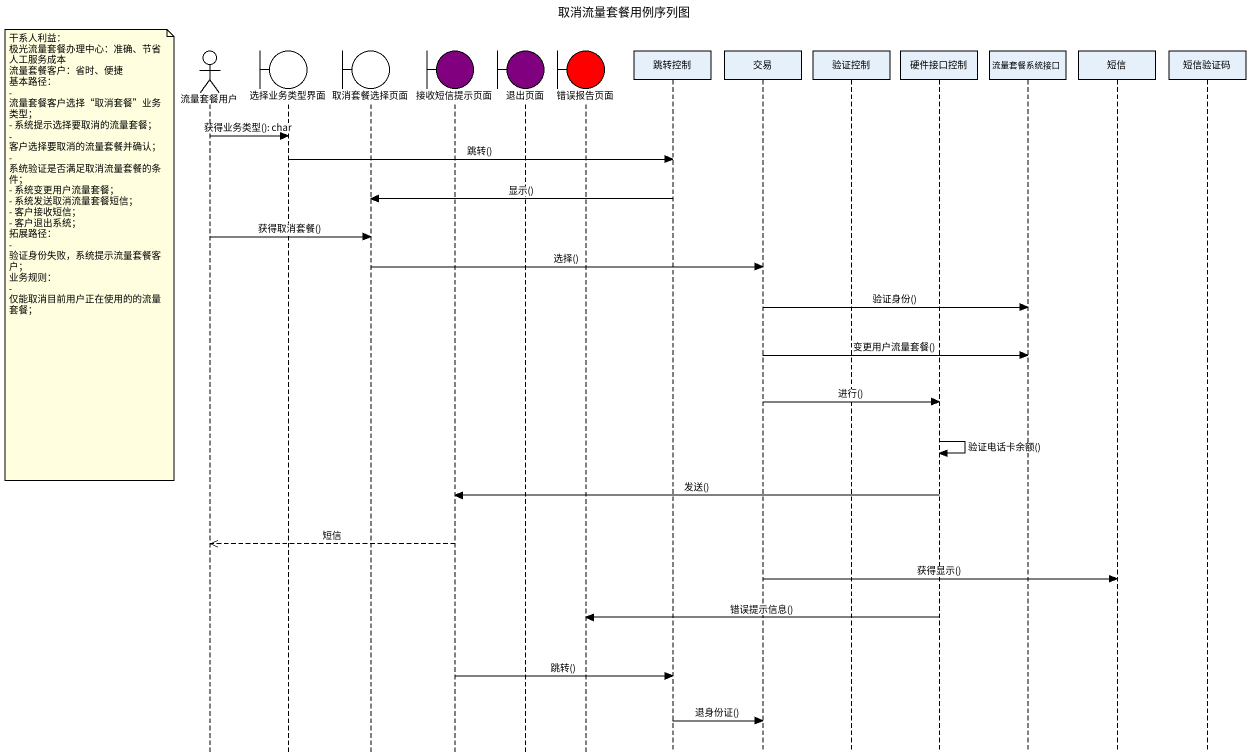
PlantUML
@startuml
title 取消流量套餐用例序列图
hide footbox
actor 流量套餐用户
boundary 选择业务类型界面
boundary 取消套餐选择页面
boundary 接收短信提示页面 #800080
boundary 退出页面 #800080
boundary 错误报告页面 #FF0000
participant 跳转控制
participant 交易
participant 验证控制
participant 硬件接口控制
participant 流量套餐系统接口
participant 短信
participant 短信验证码

流量套餐用户 -> 选择业务类型界面 : 获得业务类型(): char
选择业务类型界面 -> 跳转控制 : 跳转()
跳转控制 -> 取消套餐选择页面 : 显示()
流量套餐用户 -> 取消套餐选择页面 : 获得取消套餐()
note left of 流量套餐用户
  干系人利益：
  极光流量套餐办理中心：准确、节省人工服务成本
  流量套餐客户：省时、便捷
  基本路径：
  - 流量套餐客户选择“取消套餐”业务类型；
  - 系统提示选择要取消的流量套餐；
  - 客户选择要取消的流量套餐并确认；
  - 系统验证是否满足取消流量套餐的条件；
  - 系统变更用户流量套餐；
  - 系统发送取消流量套餐短信；
  - 客户接收短信；
  - 客户退出系统；
  拓展路径：
  - 验证身份失败，系统提示流量套餐客户；
  业务规则：
  - 仅能取消目前用户正在使用的的流量套餐；
end note
取消套餐选择页面 -> 交易 : 选择()
交易 -> 流量套餐系统接口 : 验证身份()
交易 -> 流量套餐系统接口 : 变更用户流量套餐()
交易 -> 硬件接口控制 : 进行()
硬件接口控制 -> 硬件接口控制 : 验证电话卡余额()
硬件接口控制 -> 接收短信提示页面 : 发送()
接收短信提示页面 -->> 流量套餐用户 : 短信
交易 -> 短信 : 获得显示()
硬件接口控制 -> 错误报告页面 : 错误提示信息()
接收短信提示页面 -> 跳转控制 : 跳转()
跳转控制 -> 交易 : 退身份证()
@enduml
